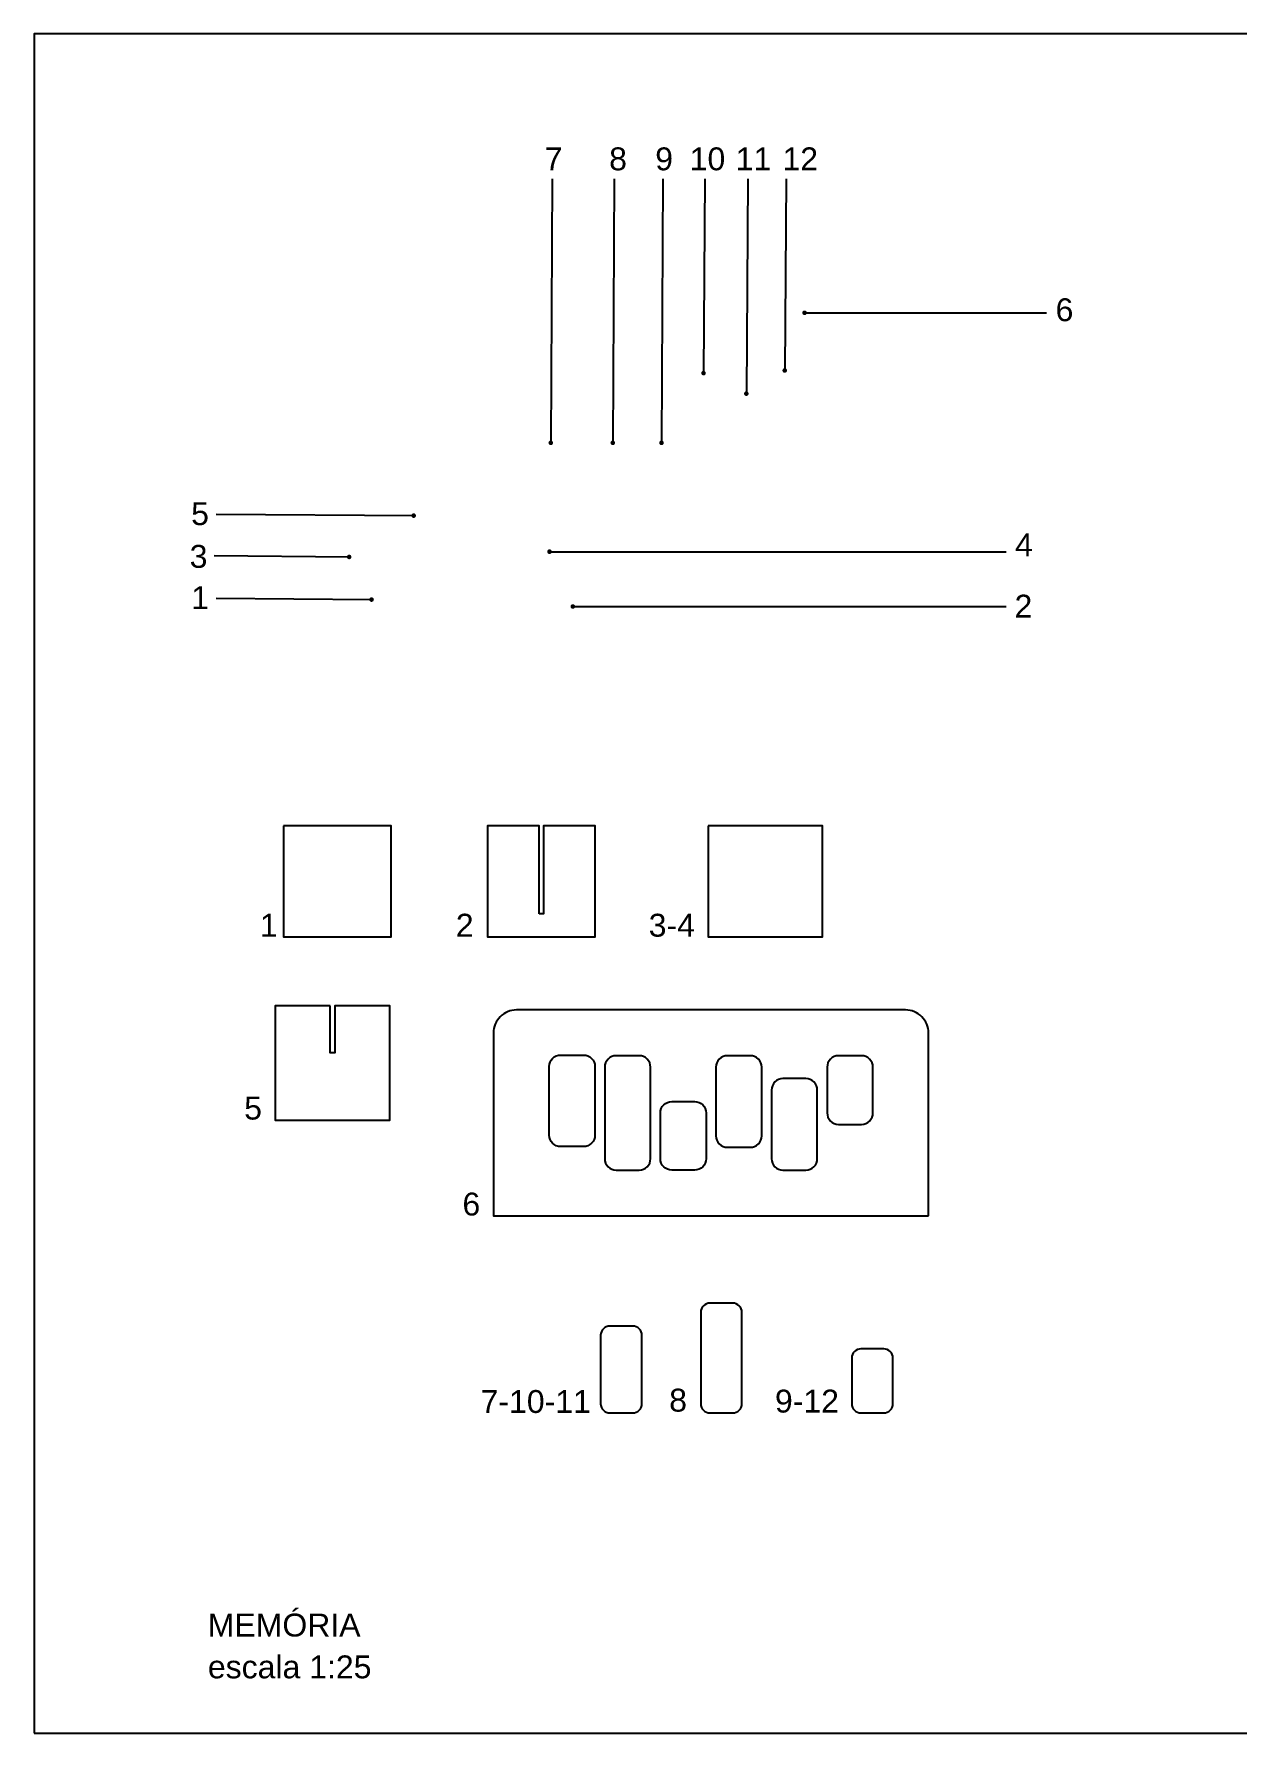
# Model space of a CAD drawing. Header units: metres. Extents: x 1.1 to 73.1, y 1 to 38.5.
# Drawn here: x 1.15 to 6.4, y 0.98 to 8.41 of the extents above; entities that cross this region are included whole.
import ezdxf

# ---------------------------------------------------------------- set-up
doc = ezdxf.new("R2010")
doc.units = ezdxf.units.M
doc.header["$LTSCALE"] = 0.05
doc.header["$MEASUREMENT"] = 0
doc.layers.add('2D-CHAMADAS', color=7, linetype='Continuous')
doc.layers.add('FLIP_TXT_02', color=2, linetype='Continuous')
doc.styles.add('080-ARIAL-100', font='arial.ttf', dxfattribs={"height": 0.175})

msp = doc.modelspace()

# ---------------------------------------------------------------- linework, layer by layer
at = {"layer": '2D-CHAMADAS', "color": 1}
for p, q in [((3.4107, 7.7747), (3.4045, 6.6214)), ((3.6815, 7.7747), (3.6753, 6.6214)), ((3.8942, 7.7747), (3.888, 6.6214)), ((4.0779, 7.7747), (4.0717, 6.9261)), ((4.2649, 7.7747), (4.2587, 6.8365)), ((4.4325, 7.7747), (4.4263, 6.9375)), ((4.513, 7.1897), (5.5703, 7.1897)), ((1.9428, 6.3096), (2.8057, 6.3033)), ((1.9338, 6.1288), (2.5239, 6.1226)), ((3.3989, 6.1457), (5.3932, 6.1457)), ((1.9428, 5.9425), (2.6217, 5.9363)), ((3.5009, 5.9063), (5.3932, 5.9063))]:
    msp.add_line(p, q, dxfattribs=at)
at = {"layer": '2D-CHAMADAS', "color": 1, "const_width": 0.01}
for points in [[(4.508, 7.1897, 1), (4.518, 7.1897, 1)], [(4.0667, 6.9261, 1), (4.0767, 6.9261, 1)], [(4.4213, 6.9375, 1), (4.4313, 6.9375, 1)], [(4.2537, 6.8365, 1), (4.2637, 6.8365, 1)], [(3.3995, 6.6214, 1), (3.4095, 6.6214, 1)], [(3.6703, 6.6214, 1), (3.6803, 6.6214, 1)], [(3.883, 6.6214, 1), (3.893, 6.6214, 1)], [(2.8007, 6.3033, 1), (2.8107, 6.3033, 1)], [(2.5189, 6.1226, 1), (2.5289, 6.1226, 1)], [(3.3939, 6.1457, 1), (3.4039, 6.1457, 1)], [(2.6167, 5.9363, 1), (2.6267, 5.9363, 1)], [(3.4959, 5.9063, 1), (3.5059, 5.9063, 1)]]:
    msp.add_lwpolyline(points, format="xyb", close=True, dxfattribs=at)
at = {"layer": '2D-CHAMADAS', "color": 2}
for points in [[(2.2372, 4.948), (2.2372, 4.463), (2.7072, 4.463), (2.7072, 4.948)], [(3.3531, 4.563), (3.3531, 4.948), (3.1281, 4.948), (3.1281, 4.463), (3.5981, 4.463), (3.5981, 4.948), (3.3731, 4.948), (3.3731, 4.563)], [(4.0916, 4.948), (4.0916, 4.463), (4.5916, 4.463), (4.5916, 4.948)], [(2.4414, 4.1612), (2.2014, 4.1612), (2.2014, 3.6612), (2.7014, 3.6612), (2.7014, 4.1612), (2.4614, 4.1612), (2.4614, 3.9562), (2.4414, 3.9562)]]:
    msp.add_lwpolyline(points, close=True, dxfattribs=at)
for points in [[(5.0543, 3.2429), (5.0543, 4.0429, 0.414214), (4.9543, 4.1429), (3.2543, 4.1429, 0.414214), (3.1543, 4.0429), (3.1543, 3.2429)], [(3.4475, 3.5459, -0.414214), (3.3975, 3.5959), (3.3975, 3.8959, -0.414214), (3.4475, 3.9459), (3.5475, 3.9459, -0.414214), (3.5975, 3.8959), (3.5975, 3.5959, -0.414214), (3.5475, 3.5459)], [(3.6903, 3.9429, 0.414214), (3.6403, 3.8929), (3.6403, 3.4929, 0.414214), (3.6903, 3.4429), (3.7903, 3.4429, 0.414214), (3.8403, 3.4929), (3.8403, 3.8929, 0.414214), (3.7903, 3.9429)], [(4.1759, 3.9429, 0.414214), (4.1259, 3.8929), (4.1259, 3.5929, 0.414214), (4.1759, 3.5429), (4.2759, 3.5429, 0.414214), (4.3259, 3.5929), (4.3259, 3.8929, 0.414214), (4.2759, 3.9429)], [(4.6615, 3.9429, 0.414214), (4.6115, 3.8929), (4.6115, 3.6929, 0.414214), (4.6615, 3.6429), (4.7615, 3.6429, 0.414214), (4.8115, 3.6929), (4.8115, 3.8929, 0.414214), (4.7615, 3.9429)], [(4.4187, 3.8429, 0.414214), (4.3687, 3.7929), (4.3687, 3.4929, 0.414214), (4.4187, 3.4429), (4.5187, 3.4429, 0.414214), (4.5687, 3.4929), (4.5687, 3.7929, 0.414214), (4.5187, 3.8429)], [(3.9331, 3.4429, -0.414214), (3.8831, 3.4929), (3.8831, 3.6929, -0.414214), (3.9331, 3.7429), (4.0331, 3.7429, -0.414214), (4.0831, 3.6929), (4.0831, 3.4929, -0.414214), (4.0331, 3.4429)], [(4.0996, 2.3817), (4.1996, 2.3817, 0.414214), (4.2396, 2.4217), (4.2396, 2.8217, 0.414214), (4.1996, 2.8617), (4.0996, 2.8617, 0.414214), (4.0596, 2.8217), (4.0596, 2.4217, 0.414214)], [(3.7624, 2.7617), (3.6624, 2.7617, 0.414214), (3.6224, 2.7217), (3.6224, 2.4217, 0.414214), (3.6624, 2.3817), (3.7624, 2.3817, 0.414214), (3.8024, 2.4217), (3.8024, 2.7217, 0.414214)], [(4.7589, 2.3817), (4.8589, 2.3817, 0.414214), (4.8989, 2.4217), (4.8989, 2.6217, 0.414214), (4.8589, 2.6617), (4.7589, 2.6617, 0.414214), (4.7189, 2.6217), (4.7189, 2.4217, 0.414214)]]:
    msp.add_lwpolyline(points, format="xyb", close=True, dxfattribs=at)
at = {"layer": 'DEFPOINTS'}
msp.add_lwpolyline([(1.1474, 0.9831), (11.6474, 0.9831), (11.6474, 8.4081), (1.1474, 8.4081)], close=True, dxfattribs=at)

# ---------------------------------------------------------------- texts
at = {"layer": 'FLIP_TXT_02', "char_height": 0.1, "width": 3.931404, "attachment_point": 1, "style": '080-ARIAL-100'}
for s, insert in [('7 ', (3.3782, 7.9124)), ('8 ', (3.6595, 7.9124)), ('9 ', (3.8608, 7.9124)), ('10 ', (4.0113, 7.9124)), ('11 ', (4.2122, 7.9124)), ('12 ', (4.4165, 7.9124)), ('6', (5.6094, 7.2529)), ('5 ', (1.8338, 6.3619)), ('3 ', (1.8274, 6.1751)), ('4', (5.4324, 6.2254)), ('1 ', (1.8338, 5.9948)), ('2 ', (5.4301, 5.9576)), ('1', (2.1337, 4.5633)), ('2 ', (2.9898, 4.5633)), ('3-4', (3.8321, 4.5633)), ('5', (2.0654, 3.764)), ('6 ', (3.0187, 3.3447)), ('7-10-11 ', (3.0981, 2.4818)), ('8 ', (3.9217, 2.4877)), ('9-12 ', (4.3837, 2.4836)), ('MEMÓRIA ', (1.9063, 1.5049)), ('escala 1:25', (1.9069, 1.3221))]:
    msp.add_mtext(s, dxfattribs=dict(at, insert=insert))

doc.saveas('drawing.dxf')
